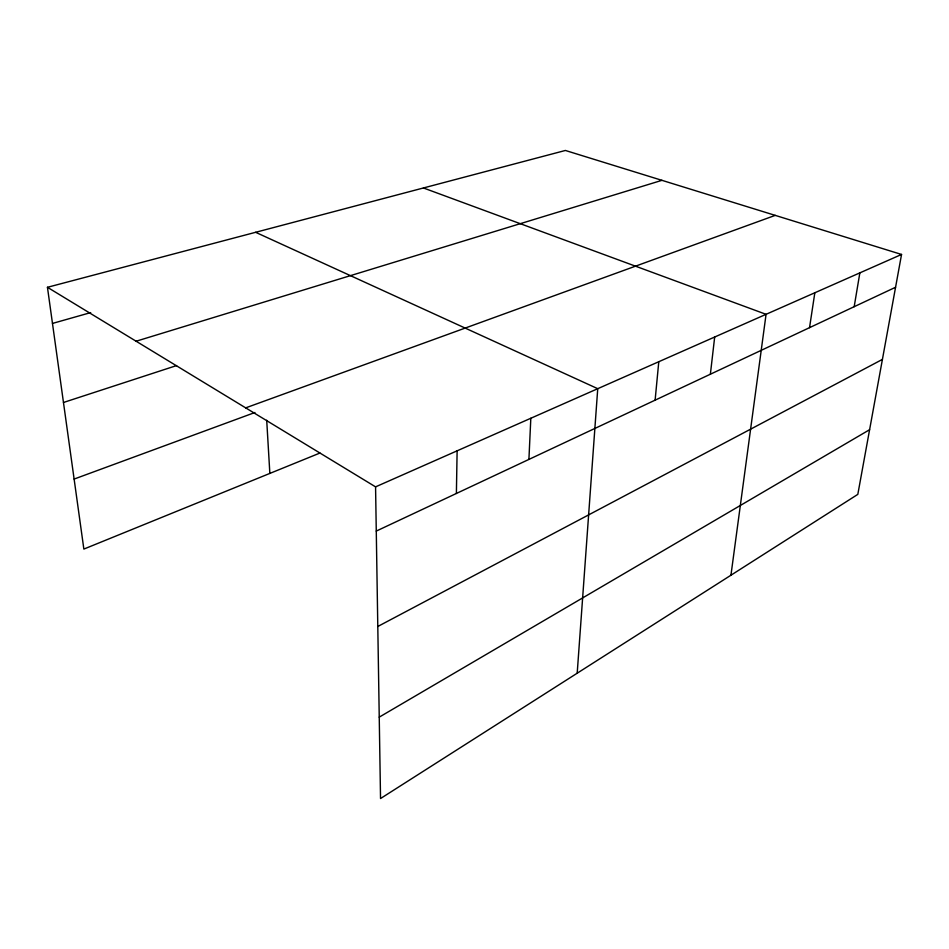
<?xml version="1.0" encoding="UTF-8"?>
<svg xmlns="http://www.w3.org/2000/svg" width="949" height="949" viewBox="0 0 949 949"><rect width="100%" height="100%" fill="white"/><g stroke="black" fill="none" stroke-linecap="round" stroke-linejoin="round"><path stroke-width="1.42" d="M456.386 493.468L457.121 450.822M528.913 459.423L530.823 418.26M577.194 673.197L597.74 388.687L255.625 232.303M655.118 400.158L658.784 361.723M710.374 374.214L714.68 337.025M730.944 575.213L766.068 314.321L423.444 187.973M809.533 327.654L814.835 292.767M854.183 306.693L859.853 272.873M47.45 287.298L565.39 150.464L901.55 254.451L857.813 494.37L380.537 798.536L375.567 486.861L47.45 287.298L83.856 549.08L319.955 453.029M379.244 717.136L869.604 429.707M377.797 626.482L882.416 359.398M376.267 531.084L895.571 287.262M375.567 486.861L901.55 254.451M74.129 479.067L254.937 412.507M245.684 407.868L775.226 215.376M63.476 402.483L176.573 365.579M136.11 341.225L661.939 180.334M52.48 323.431L90.677 312.601M266.705 420.241L269.848 473.421"/></g></svg>
